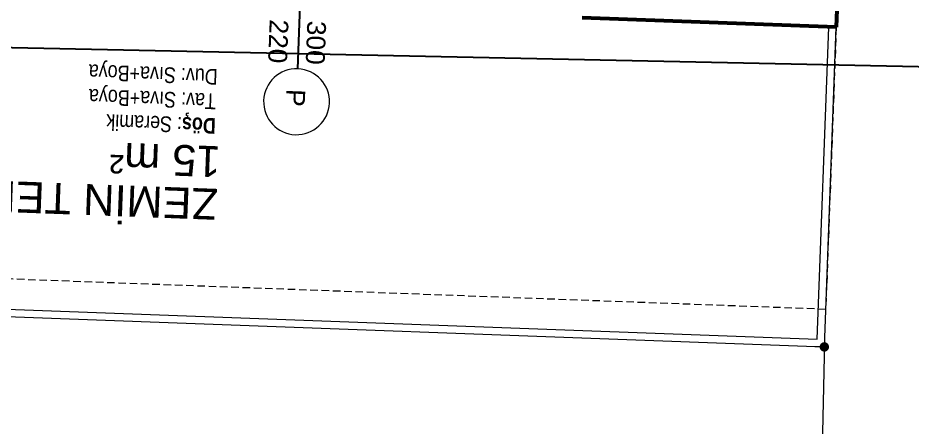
# Model space of a CAD drawing. Header units: centimetres. Extents: x 63871 to 181827, y -95930 to 42199.
# Drawn here: x 147361.6 to 147836.6, y 18627.6 to 18845.1 of the extents above; entities that cross this region are included whole.
import ezdxf

# ---------------------------------------------------------------- set-up
doc = ezdxf.new("R2010")
doc.units = ezdxf.units.CM
doc.linetypes.add('11-021_500-SatisOfisi_220512$0${ Diamond }', pattern=[12, 4, -2, 2, 2, -2])
for name, color, linetype, lineweight in [('A-AREA-IDEN', 7, 'Continuous', 9), ('A-FLOR-HRAL', 11, 'Continuous', 9), ('A-WALL', 12, 'Continuous', 50), ('İz DÜŞÜMÜ', 7, '11-021_500-SatisOfisi_220512$0${ Diamond }', 18), ('OLUK', 222, 'Continuous', 15), ('ÇEKME MESAFESİ', 5, 'Continuous', 25)]:
    doc.layers.add(name, color=color, linetype=linetype, lineweight=lineweight)
doc.layers.add('Bitirme - Duvar', color=7, linetype='Continuous')
doc.layers.add('Dıış Ölçü', color=140, linetype='Continuous')
doc.styles.add('Arial', font='Arial.ttf', dxfattribs={"height": 250})
doc.styles.add('MtXpl_Arial_Narrow', font='')
doc.styles.add('MtXpl_Arial_Narrow_1', font='')
doc.styles.add('OLUŞTURULMUŞ_STİL_1', font='Arial.ttf')
doc.styles.add('RomanS', font='')
doc.styles.get('MtXpl_Arial_Narrow').set_extended_font_data('Arial Narrow', bold=True)
doc.styles.get('MtXpl_Arial_Narrow_1').set_extended_font_data('Arial Narrow')
doc.styles.get('RomanS').set_extended_font_data('Stylus BT')
doc.dimstyles.new('BÖYÜK', dxfattribs={"dimtxt": 70, "dimasz": 5, "dimexe": 5, "dimexo": 5, "dimgap": 2, "dimtad": 3, "dimdec": 0, "dimzin": 0, "dimdsep": 46, "dimtxsty": 'RomanS', "dimblk": 'DOT', "dimcen": 5, "dimadec": 0, "dimazin": 0, "dimtfac": 1, "dimtdec": 0, "dimtix": 1, "dimtofl": 0, "dimtmove": 1, "dimatfit": 0, "dimldrblk": 'DOT', "dimfxl": 10, "dimfxlon": 1, "dimtolj": 1, "dimtzin": 0, "dimarcsym": 0})

# ---------------------------------------------------------------- blocks, each defined once
blk = doc.blocks.new('HRD')
at = {"layer": 'A-FLOR-HRAL'}
for p, q in [((154389.63, 36367.48), (153819.63, 36367.48)), ((153819.63, 36367.48), (153819.63, 36197.48)), ((154385.63, 36363.48), (153823.63, 36363.48)), ((153823.63, 36363.48), (153823.63, 36197.48))]:
    blk.add_line(p, q, dxfattribs=at)
at = {"layer": 'A-WALL', "lineweight": 53}
for p, q in [((153819.63, 35782.48), (153819.63, 36197.48)), ((153819.63, 36197.48), (153954.63, 36197.48))]:
    blk.add_line(p, q, dxfattribs=at)
at = {"layer": 'Bitirme - Duvar', "color": 161, "linetype": 'Continuous', "lineweight": 25}
blk.add_line((154104.63, 36230.18), (154104.63, 36182.68), dxfattribs=at)
at = {"layer": 'Bitirme - Duvar', "color": 251, "linetype": 'Continuous', "lineweight": 15}
for start, end in [(0, 180), (180, 0)]:
    blk.add_arc((154104.63, 36247.68), 17.5, start, end, dxfattribs=at)
at = {"layer": 'İz DÜŞÜMÜ'}
blk.add_lwpolyline([(153819.63, 36347.48), (154419.63, 36347.49), (154419.63, 35292.49), (154159.63, 35292.49), (154159.63, 35357.48), (153819.63, 35357.48), (153819.63, 36347.48)], dxfattribs=at)
for s, style, p in [('Döş', 'MtXpl_Arial_Narrow', (154147.04, 36258.02)), (': Seramik', 'MtXpl_Arial_Narrow_1', (154165.03, 36258.01)), ('Tav: Sıva+Boya', 'MtXpl_Arial_Narrow_1', (154147.47, 36244.97)), ('Duv: Sıva+Boya', 'MtXpl_Arial_Narrow_1', (154146.99, 36231.91))]:
    blk.add_text(s, height=8.316, rotation=359.957, dxfattribs=dict(style=style)).set_placement(p)
at = {"layer": 'A-AREA-IDEN', "width": 224.1999, "attachment_point": 2, "line_spacing_factor": 0.941778, "style": 'Arial'}
for s, insert, char_height in [('ZEMİN TERAS', (154221.71, 36311.97), 16.4692), ('15 m²', (154173.28, 36289.32), 16.469)]:
    blk.add_mtext(s, dxfattribs=dict(at, insert=insert, char_height=char_height))
at = {"layer": 'Bitirme - Duvar', "linetype": 'Continuous', "char_height": 10, "attachment_point": 7, "rotation": 90, "style": 'OLUŞTURULMUŞ_STİL_1'}
for s, insert in [('\\A1;P', (154110.22, 36240.97)), ('\\A1;300', (154100.64, 36204.31)), ('\\A1;220', (154120.64, 36204.31))]:
    blk.add_mtext(s, dxfattribs=dict(at, insert=insert))
blk = doc.blocks.new('_Dot')
at = {"color": 0, "linetype": 'ByBlock', "lineweight": -2}
blk.add_line((-0.5, 0), (-1, 0), dxfattribs=at)
at = {"color": 0, "linetype": 'ByBlock', "const_width": 0.5}
blk.add_lwpolyline([(-0.25, 0, 1), (0.25, 0, 1)], format="xyb", close=True, dxfattribs=at)
blk = doc.blocks.new('*D126')
at = {"layer": 'Defpoints', "color": 0, "transparency": 16777216}
for p in [(-8638.83, 2487.6), (-8646.28, 2137.64), (-8646.28, 2137.64)]:
    blk.add_point(p, dxfattribs=at)
at = {"layer": 'Dıış Ölçü', "color": 0, "lineweight": -2, "transparency": 16777216}
for p, q in [((-8638.83, 2487.6), (-8643.83, 2487.7)), ((-8638.94, 2482.6), (-8646.18, 2142.64)), ((-8646.28, 2137.64), (-8651.28, 2137.74))]:
    blk.add_line(p, q, dxfattribs=at)
at = {"layer": 'Dıış Ölçü', "color": 0, "lineweight": -2, "transparency": 16777216, "xscale": 5, "yscale": 5, "zscale": 5}
for p, rotation in [((-8638.83, 2487.6), 88.78041660054095), ((-8646.28, 2137.64), 268.780416600541)]:
    blk.add_blockref('_Dot', p, dxfattribs=dict(at, rotation=rotation))
at = {"layer": 'Dıış Ölçü', "color": 0, "transparency": 16777216, "insert": (-8681.32, 2313.44), "char_height": 70, "attachment_point": 5, "rotation": 88.7804, "style": 'RomanS'}
blk.add_mtext('\\A1;350', dxfattribs=at)
blk = doc.blocks.new('yerleşim planı')
at = {"layer": 'ÇEKME MESAFESİ'}
blk.add_lwpolyline([(-10271.22, 8561.4), (-11017.88, 6545.68), (-10466.32, 2734.9), (-10398.78, 2675.06), (-6364.28, 2589.26), (-5268.64, 2566.09), (-424.4, 2463.67), (-171.65, 2458.32), (-155.7, 2473.21), (-40.83, 5105.4), (273.34, 12259.01)], dxfattribs=at)
at = {"rotation": 177.873189238168}
blk.add_blockref('HRD', (146424.48, 33121.58), dxfattribs=at)
at = {"layer": 'Dıış Ölçü'}
dim = blk.add_aligned_dim(p1=(-8638.83, 2487.6), p2=(-8646.28, 2137.64), distance=0, dimstyle='BÖYÜK', dxfattribs=at)
dim.commit()
dim.dimension.update_dxf_attribs({"geometry": '*D126', "text_midpoint": (-8681.32, 2313.44)})

msp = doc.modelspace()

# ---------------------------------------------------------------- block references
at = {"layer": 'OLUK'}
msp.add_blockref('yerleşim planı', (156428.79, 16182.58), dxfattribs=at)

doc.saveas('drawing.dxf')
